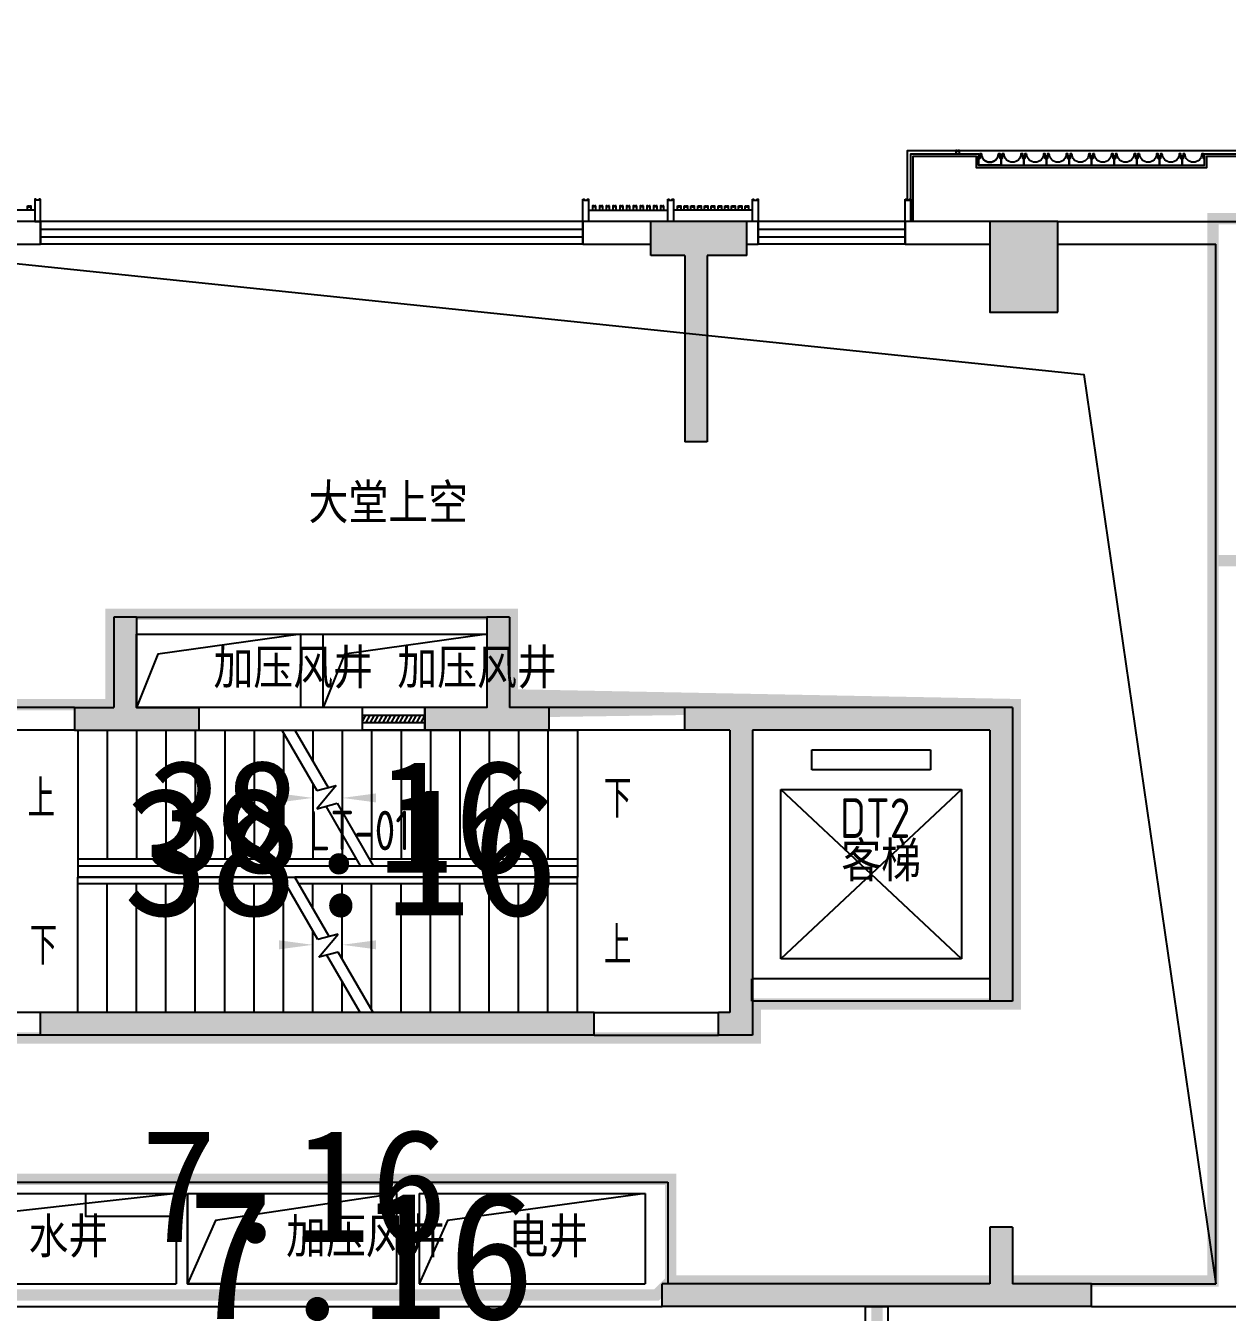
# Model space of a CAD drawing. Extents: x 512858 to 514372, y -232486 to -231710.
# Drawn here: x 513191.6 to 513202.23, y -231862.26 to -231850.88 of the extents above; entities that cross this region are included whole.
import ezdxf

# ---------------------------------------------------------------- set-up
doc = ezdxf.new("R2010")
doc.units = 0
doc.header["$LTSCALE"] = 1000
doc.linetypes.add('DASH', pattern=[0.35, 0.25, -0.1])
doc.layers.get('0').update_dxf_attribs({"color": 252})
for name, color, linetype in [('$面积结果', 7, 'Continuous'), ('0-灰色石材', 253, 'Continuous'), ('2#HXT-2F$0$A-ANNO-50-SYMB', 253, 'Continuous'), ('2#HXT-2F$0$A-ANNO-50-TXT', 253, 'Continuous'), ('2#HXT-2F$0$A-HOLE-E', 253, 'Continuous'), ('2#HXT-2F$0$A-PATT-COLU', 253, 'Continuous'), ('2#HXT-2F$0$A-STAIR', 253, 'Continuous'), ('2#HXT-2F$0$A-STR-CONC-B', 253, 'Continuous'), ('2#HXT-2F$0$A-STR-CONC-C', 253, 'Continuous'), ('2#HXT-2F$0$A-WALL-S', 253, 'Continuous'), ('2#HXT-2F$0$A-WINDOW', 253, 'Continuous'), ('6#-造型-1F（实施版）石材-STONE-S', 253, 'Continuous'), ('6#-造型-1F（实施版）金属型材-METAL-S', 253, 'Continuous'), ('6#-造型-1F（实施版）香槟金涂料', 253, 'Continuous'), ('A-ANNO-100-TXT', 252, 'Continuous'), ('A-HOLE-E', 253, 'Continuous'), ('A-PATT-COLU', 253, 'Continuous'), ('A-STR-CONC-B', 252, 'Continuous'), ('A-STR-CONC-C', 253, 'Continuous'), ('A-WALL-S', 252, 'Continuous'), ('PUB_HATCH', 252, 'Continuous')]:
    doc.layers.add(name, color=color, linetype=linetype)
for name, color, linetype, lineweight in [('面积-计容-住宅-1', 1, 'Continuous', 0), ('面积-计容-社区医疗卫生中心-1', 18, 'Continuous', 0), ('面积-计容-社区文化活动中心-1', 30, 'Continuous', 0)]:
    doc.layers.add(name, color=color, linetype=linetype, lineweight=lineweight)
doc.styles.add('2#HXT-2F$0$STANDARD', font='GBENOR', dxfattribs={"bigfont": 'GBCBIG'})
doc.styles.add('dw', font='simhei.ttf')
doc.styles.add('TYDG_02', font='TSSDENG.shx', dxfattribs={"width": 0.8, "bigfont": 'hztxt.shx'})

# ---------------------------------------------------------------- blocks, each defined once
blk = doc.blocks.new('1新432#HXT-2F$0$$WINLIB2D$00000039')
at = {"color": 0}
for points in [[(-0.4999999999983409, 0.5000000000445652), (-0.4999999999999964, -0.4999999999999716)], [(0.5000000000016591, 0.4999999999536158), (-0.4999999999983409, 0.5000000000445652)], [(0.4999999999983338, -0.5000000000463842), (0.4999999999999609, 0.4999999999999432)], [(-0.499999999999428, 0.1666666667124446), (0.500000000000572, 0.1666666666205998)], [(-0.4518745131427302, -0.1666666666260284), (-0.5000000000072298, 0.083585865078021)], [(-0.3838834764901549, -0.166666666632409), (-0.4479860405916831, 0.1666666667079113)], [(-0.3158924398378069, -0.166666666637866), (-0.3799950039392748, 0.1666666667006353)], [(-0.2479014031851996, -0.166666666645142), (-0.3120039672867243, 0.1666666666951784)], [(-0.1799103665328481, -0.1666666666505989), (-0.2440129306343159, 0.1666666666887977)], [(-0.1119193298802692, -0.1666666666569512), (-0.1760218939817904, 0.1666666666824455)], [(-0.0439282932278893, -0.1666666666633319), (-0.1080308573293216, 0.1666666666760648)], [(0.024062743424718, -0.1666666666696841), (-0.0400398206768031, 0.1666666666697125)], [(0.092053780077034, -0.1666666666751411), (0.0279512159755768, 0.1666666666642556)], [(0.1600448167296129, -0.1666666666815217), (0.0959422526280953, 0.1666666666578749)], [(0.2280358533819644, -0.166666666687874), (0.163933289280525, 0.1666666666505989)], [(0.2960268900345753, -0.1666666666942547), (0.231924325933047, 0.1666666666460657)], [(0.3640179266869801, -0.1666666667006069), (0.2999153625854838, 0.166666666639685)], [(0.4320089633395341, -0.1666666667060639), (0.3679063992380058, 0.166666666632409)], [(0.4999999999916831, -0.1666666667115209), (0.4358974358904746, 0.1666666666260568)], [(-0.500000000000572, -0.1666666666214951), (0.499999999999428, -0.1666666667124446)], [(0.4999999999983338, -0.5000000000463842), (-0.5000000000016662, -0.4999999999554348)]]:
    blk.add_lwpolyline(points, dxfattribs=at)
blk = doc.blocks.new('1新422#HXT-2F$0$$WINLIB2D$00000001')
at = {"color": 0}
for points in [[(-0.4999999999999964, 0.5000000000000142), (-0.4999999999999964, -0.4999999999999858)], [(-0.4999999999999964, 0.5000000000000142), (0.5000000000000036, 0.5000000000000142)], [(0.5000000000000036, -0.4999999999999858), (0.5000000000000036, 0.5000000000000142)], [(0.5000000000000036, 0.1666666666666714), (-0.4999999999999964, 0.1666666666666714)], [(0.5000000000000036, -0.1666666666666572), (-0.4999999999999964, -0.1666666666666572)], [(-0.4999999999999964, -0.4999999999999858), (0.5000000000000036, -0.4999999999999858)]]:
    blk.add_lwpolyline(points, dxfattribs=at)
blk = doc.blocks.new('1新159_FZH')
blk.add_lwpolyline([(-0.5, -0.5), (0.5, -0.5), (0.5, 0.5), (-0.5, 0.5)], close=True)
at = {"layer": 'PUB_HATCH'}
blk.add_solid([(-0.5, -0.5), (0.5, -0.5), (-0.5, 0.5), (0.5, 0.5)], dxfattribs=at)
blk = doc.blocks.new('1新412#HXT-2F')
at = {"layer": '2#HXT-2F$0$A-PATT-COLU'}
for points in [[(-142856.9752885656, -995170.9140193486), (-142856.9752885647, -994970.9140193599), (-143256.9752885647, -994970.9140193599), (-143256.9752885647, -995270.9140193599), (-142956.975288566, -995270.9140193176)], [(-142406.9752885647, -994970.9140193599), (-142856.9752885647, -994970.9140193599), (-142856.9752885656, -995170.9140193486), (-142756.975288566, -995270.9140193684), (-142406.9752885647, -995270.9140193599)], [(-142856.9752885656, -995170.9140193486), (-142956.975288566, -995270.9140193176), (-142956.9752885647, -996920.9140193599), (-142756.9752885647, -996920.9140193599), (-142756.975288566, -995270.9140193684)], [(-148006.9783406426, -998470.9151488434), (-148006.9783406427, -999270.9138411906), (-147906.9783406384, -999337.5805078822), (-147806.9783406239, -999270.9138412302), (-147806.9783406239, -998470.9151488434)], [(-144706.9722364687, -998470.9151488434), (-144706.9722364687, -999270.9138412302), (-144606.9722364782, -999337.580507874), (-144506.9722364854, -999270.9138411654), (-144506.9722364854, -998470.9151488434)], [(-148356.9752885437, -999470.9138412256), (-147906.9783406486, -999470.9138412256), (-147906.9783406384, -999337.5805078822), (-148006.9783406427, -999270.9138411906), (-148356.9752885437, -999270.9138412256)], [(-147906.9783406384, -999337.5805078822), (-147906.9783406486, -999470.9138412256), (-147256.9752883643, -999470.9138412256), (-147256.9752883643, -999270.9138412256), (-147806.9783406239, -999270.9138412302)], [(-144606.9722364782, -999337.5805078736), (-144706.9722364687, -999270.9138412302), (-145256.9752887648, -999270.9138412256), (-145256.9752887648, -999470.9138412256), (-144606.9722364806, -999470.9138412256)], [(-144156.975504769, -999270.9138412256), (-144506.9722364854, -999270.9138411654), (-144606.9722364782, -999337.5805078736), (-144606.9722364806, -999470.9138412256), (-144156.975504769, -999470.9138412256)], [(-142456.9755047681, -999404.2471745536), (-142456.975504769, -999270.9138412256), (-142956.9722364806, -999270.9138412256), (-142956.9722364806, -999470.9138412256), (-142556.9755047648, -999470.9138412074)], [(-140256.9778384074, -999470.9138412284), (-140056.9778384075, -999270.913841232), (-142456.975504769, -999270.9138412256), (-142456.9755047681, -999404.247174554), (-142356.9755047707, -999470.9138412282)], [(-140056.9778384075, -999270.913841232), (-140256.9778384074, -999470.9138412284), (-140256.977838405, -1001770.913841228), (-140056.977838405, -1001770.913841228)], [(-142456.9755047681, -999404.2471745536), (-142556.9755047648, -999470.9138412074), (-142556.9755047648, -1001970.91275238), (-142356.9755047707, -1002170.91275238), (-142356.9755047707, -999470.9138412282)], [(-140056.977838405, -1001770.913841228), (-140256.977838405, -1001770.913841228), (-140256.977838405, -1001870.913841226), (-140056.977838405, -1001870.913841226)], [(-143756.9752885646, -1001970.912752286), (-148656.9752885646, -1001970.912752286), (-148656.9752885646, -1002170.912752286), (-143756.9752885646, -1002170.912752286)], [(-142356.9755047707, -1002170.91275238), (-142556.9755047648, -1001970.91275238), (-142656.975504769, -1001970.912752286), (-142656.975504769, -1002170.912752286)], [(-140256.9752885645, -1003870.913841226), (-140256.9752885437, -1004370.913841225), (-140156.9752885506, -1004437.580507903), (-140056.9752885437, -1004370.913841257), (-140056.9752885645, -1003870.913841226)], [(-140156.9752885506, -1004437.580507903), (-140256.9752885437, -1004370.913841225), (-143156.975504769, -1004370.913841226), (-143156.975504769, -1004570.913841226), (-140156.9752885645, -1004570.913841226)], [(-139356.975504769, -1004370.913841226), (-140056.9752885437, -1004370.913841257), (-140156.9752885506, -1004437.580507903), (-140156.9752885645, -1004570.913841226), (-139356.975504769, -1004570.913841226)]]:
    blk.add_hatch(color=256, dxfattribs=at).paths.add_polyline_path(points)
blk.add_lwpolyline([(-148256.9752884975, -1003570.9163738), (-148256.9752884975, -1003770.916373796), (-147456.9752884879, -1003770.916373795)])
at = {"layer": '2#HXT-2F$0$A-ANNO-50-SYMB', "elevation": 2.3015905e-08}
for points in [[(-148456.9755047692, -1000070.913841248, 0, 0, 0), (-146246.9755047692, -1000070.913841248, 0, 80.00000000000001, 0), (-146546.9755047692, -1000070.913841248, 0, 0, 0)], [(-143776.9755047692, -1000070.913841248, 0, 0, 0), (-145986.9755047692, -1000070.913841248, 0, 80.00000000000001, 0), (-145686.9755047692, -1000070.913841248, 0, 0, 0)], [(-148456.9755047692, -1001370.913841248, 0, 0, 0), (-146246.9755047692, -1001370.913841248, 0, 80.00000000000001, 0), (-146546.9755047692, -1001370.913841248, 0, 0, 0)], [(-143776.9755047692, -1001370.913841248, 0, 0, 0), (-145986.9755047692, -1001370.913841248, 0, 80.00000000000001, 0), (-145686.9755047692, -1001370.913841248, 0, 0, 0)]]:
    blk.add_lwpolyline(points, format="xyseb", dxfattribs=at)
at = {"layer": '2#HXT-2F$0$A-HOLE-E'}
for points in [[(-147806.978340662, -998620.9151488324), (-146356.9752885646, -998620.9151488323), (-146356.9752885646, -999270.91384123), (-147806.978340662, -999270.9138412304)], [(-146156.9752885832, -998620.9151488324), (-144706.9722364857, -998620.9151488323), (-144706.9722364857, -999270.91384123), (-146156.9752885832, -999270.9138412304)], [(-147356.9752886396, -1003570.916373803), (-145506.9752885606, -1003570.916373803), (-145506.9752885606, -1004370.913841227), (-147356.9752886396, -1004370.913841227)]]:
    blk.add_lwpolyline(points, close=True, dxfattribs=at)
for points in [[(-146356.9752885646, -998620.9151488323), (-147617.0074140647, -998799.9838459427), (-147806.978340662, -999270.9138412304)], [(-144706.9722364857, -998620.9151488323), (-145967.0043619858, -998799.9838459427), (-146156.9752885832, -999270.9138412304)], [(-147456.9752885834, -1003570.91637376), (-149606.9592106811, -1003811.875756063), (-149856.9752885945, -1004370.913841226)], [(-145506.9752885789, -1003570.916373761), (-147106.9592107261, -1003811.875756063), (-147356.9752886396, -1004370.913841227)], [(-143306.9752885489, -1003570.916373805), (-145056.9592106472, -1003811.875756067), (-145306.9752885606, -1004370.913841231)]]:
    blk.add_lwpolyline(points, dxfattribs=at)
at = {"layer": '2#HXT-2F$0$A-STAIR'}
for p, q in [((-148326.9755047692, -999470.9138412476), (-146521.1206932199, -999470.9138412476)), ((-148326.9755047692, -999470.9138412476), (-148326.9755047607, -1000610.913841247)), ((-148066.9755047692, -999470.9138412476), (-148066.9755047607, -1000610.913841247)), ((-147806.9755047692, -999470.9138412476), (-147806.9755047607, -1000610.913841247)), ((-147546.9755047692, -999470.9138412476), (-147546.9755047607, -1000610.913841247)), ((-147286.9755047692, -999470.9138412476), (-147286.9755047607, -1000610.913841247)), ((-147026.9755047692, -999470.9138412476), (-147026.9755047607, -1000610.913841247)), ((-146766.9755047692, -999470.9138412476), (-146766.9755047607, -1000610.913841247)), ((-146521.120693196, -999470.9138412474), (-146211.8942371079, -1000006.509774244)), ((-146506.9755047482, -999495.4140263634), (-146506.9755047607, -1000610.913841247)), ((-146405.6506393705, -999470.9138412476), (-143906.9755047692, -999470.9138412476)), ((-146405.6506393833, -999470.9138412474), (-146111.894237118, -999979.7148550032)), ((-146246.9755047692, -999470.9138412476), (-146246.9755047464, -999745.7472363058)), ((-145986.9755047692, -999470.9138412476), (-145986.975504743, -1000196.080446276)), ((-145726.9755047692, -999470.9138412476), (-145726.9755047607, -1000610.913841247)), ((-145466.9755047692, -999470.9138412476), (-145466.9755047607, -1000610.913841247)), ((-145206.9755047692, -999470.9138412476), (-145206.9755047607, -1000610.913841247)), ((-144946.9755047692, -999470.9138412476), (-144946.9755047607, -1000610.913841247)), ((-144686.9755047692, -999470.9138412476), (-144686.9755047607, -1000610.913841247)), ((-144426.9755047692, -999470.9138412476), (-144426.9755047607, -1000610.913841247)), ((-144166.9755047692, -999470.9138412476), (-144166.9755047607, -1000610.913841247)), ((-143906.9755047692, -999470.9138412476), (-143906.9755047607, -1000610.913841247)), ((-141831.9760881836, -999820.913841221), (-141831.9760881836, -999645.9138412318)), ((-141831.9760881836, -999645.9138412318), (-140781.9772550209, -999645.9138412318)), ((-140781.9772550209, -999645.9138412318), (-140781.9772550209, -999820.913841221)), ((-140781.9772550209, -999820.913841221), (-141831.9760881836, -999820.913841221)), ((-146246.9755047449, -999945.7472363432), (-146246.9755047607, -1000610.913841247)), ((-146039.5426858618, -999960.3283152686), (-146212.4349202294, -1000166.373256708)), ((-146211.8942371079, -1000006.509774244), (-146039.5426858618, -999960.3283152686)), ((-142106.976671611, -1001495.913841214), (-142106.976671611, -999995.9138412252)), ((-142106.976671611, -999995.9138412252), (-140506.9766716074, -999995.9138412252)), ((-140506.9766716074, -999995.9138412252), (-142106.976671611, -1001495.913841214)), ((-140506.9766716074, -1001495.913841214), (-142106.976671611, -999995.9138412252)), ((-140506.9766716074, -999995.9138412252), (-140506.9766716074, -1001495.913841214)), ((-146212.4349202294, -1000166.373256708), (-146032.0349337352, -1000118.035225915)), ((-146132.0349337287, -1000144.830145156), (-145828.3003701821, -1000670.913841248)), ((-146032.0349337352, -1000118.035225915), (-145712.8303163346, -1000670.913841248)), ((-145986.9755047415, -1000396.080446281), (-145986.9755047607, -1000610.913841247)), ((-148326.9755047607, -1000610.913841247), (-148326.9755047692, -1000670.913841248)), ((-148326.9755047692, -1000610.913841248), (-145862.9413863297, -1000610.913841248)), ((-148326.9755047692, -1000610.913841248), (-148326.9755047692, -1000670.913841248)), ((-145747.4713324805, -1000610.913841247), (-143906.9755047692, -1000610.913841248)), ((-143906.9755047607, -1000610.913841247), (-143906.9755047692, -1000670.913841248)), ((-143906.9755047692, -1000610.913841248), (-143906.9755047692, -1000670.913841248)), ((-148326.9755047692, -1000670.913841248), (-145828.3003701793, -1000670.913841248)), ((-148326.9755047692, -1000670.913841248), (-145828.3003701793, -1000670.913841248)), ((-146521.1206932428, -1000770.913841248), (-148326.9755047692, -1000770.913841248)), ((-148326.9755047862, -1000830.913841247), (-148326.9755047692, -1000770.913841248)), ((-146521.1206932428, -1000770.913841248), (-148326.9755047692, -1000770.913841248)), ((-148326.9755047692, -1000830.913841248), (-148326.9755047692, -1000770.913841248)), ((-146201.9160758919, -1001323.792456454), (-146521.1206932192, -1000770.913841247)), ((-143906.9755047692, -1000770.913841248), (-146405.6506393228, -1000770.913841248)), ((-146101.9160758899, -1001296.997537211), (-146405.6506393581, -1000770.913841247)), ((-143906.9755047692, -1000770.913841248), (-146405.6506393228, -1000770.913841248)), ((-145712.8303163282, -1000670.913841248), (-143906.9755047692, -1000670.913841248)), ((-145712.8303163282, -1000670.913841248), (-143906.9755047692, -1000670.913841248)), ((-143906.9755047862, -1000830.913841247), (-143906.9755047692, -1000770.913841248)), ((-143906.9755047692, -1000830.913841248), (-143906.9755047692, -1000770.913841248)), ((-148326.9755047692, -1001970.913841248), (-148326.9755047862, -1000830.913841247)), ((-146486.4796770905, -1000830.913841248), (-148326.9755047692, -1000830.913841248)), ((-148066.9755047692, -1001970.913841248), (-148066.9755047862, -1000830.913841247)), ((-147806.9755047692, -1001970.913841248), (-147806.9755047862, -1000830.913841247)), ((-147546.9755047692, -1001970.913841248), (-147546.9755047862, -1000830.913841247)), ((-147286.9755047692, -1001970.913841248), (-147286.9755047862, -1000830.913841247)), ((-147026.9755047692, -1001970.913841248), (-147026.9755047862, -1000830.913841247)), ((-146766.9755047692, -1001970.913841248), (-146766.9755047862, -1000830.913841247)), ((-146506.9755047692, -1001970.913841248), (-146506.9755047862, -1000830.913841247)), ((-143906.9755047692, -1000830.913841248), (-146371.0096231728, -1000830.913841248)), ((-146246.9755047959, -1001045.747236157), (-146246.9755047862, -1000830.913841247)), ((-145986.9755047892, -1001496.080446148), (-145986.9755047862, -1000830.913841247)), ((-145726.9755047825, -1001946.413656127), (-145726.9755047862, -1000830.913841247)), ((-145466.9755047692, -1001970.913841248), (-145466.9755047862, -1000830.913841247)), ((-145206.9755047692, -1001970.913841248), (-145206.9755047862, -1000830.913841247)), ((-144946.9755047692, -1001970.913841248), (-144946.9755047862, -1000830.913841247)), ((-144686.9755047692, -1001970.913841248), (-144686.9755047862, -1000830.913841247)), ((-144426.9755047692, -1001970.913841248), (-144426.9755047862, -1000830.913841247)), ((-144166.9755047692, -1001970.913841248), (-144166.9755047862, -1000830.913841247)), ((-143906.9755047692, -1001970.913841248), (-143906.9755047862, -1000830.913841247)), ((-146246.9755047692, -1001970.913841248), (-146246.975504793, -1001245.747236281)), ((-146021.516089309, -1001275.454425787), (-146201.9160758919, -1001323.792456454)), ((-146194.4083236766, -1001481.499367227), (-146021.516089309, -1001275.454425787)), ((-146022.0567725106, -1001435.317908123), (-146194.4083236766, -1001481.499367227)), ((-145712.8303163441, -1001970.913841247), (-146022.0567725106, -1001435.317908123)), ((-145828.3003701568, -1001970.913841247), (-146122.0567725078, -1001462.112827365)), ((-140506.9766716074, -1001495.913841214), (-142106.976671611, -1001495.913841214)), ((-145986.9755047692, -1001970.913841248), (-145986.9755047862, -1001696.080446125)), ((-145828.3003701182, -1001970.913841247), (-148326.9755047692, -1001970.913841248)), ((-143906.9755047692, -1001970.913841248), (-145712.8303163078, -1001970.913841248))]:
    blk.add_line(p, q, dxfattribs=at)
at = {"layer": '2#HXT-2F$0$A-STR-CONC-B'}
for p, q in [((-142856.9752885647, -994970.9140193599), (-143256.9752885647, -994970.9140193599)), ((-143256.9752885647, -995270.9140193599), (-143256.9752885647, -994970.9140193599)), ((-142406.9752885647, -994970.9140193599), (-142856.9752885647, -994970.9140193599)), ((-142406.9752885647, -995270.9140193599), (-142406.9752885647, -994970.9140193599)), ((-142956.975288566, -995270.9140193176), (-143256.9752885647, -995270.9140193599)), ((-142956.975288566, -995270.9140193176), (-142956.9752885647, -996920.9140193599)), ((-142756.975288566, -995270.9140193684), (-142756.9752885647, -996920.9140193599)), ((-142406.9752885647, -995270.9140193599), (-142756.975288566, -995270.9140193684)), ((-142756.9752885647, -996920.9140193599), (-142956.9752885647, -996920.9140193599)), ((-148006.9783406426, -998470.9151488434), (-148006.9783406427, -999270.9138411906)), ((-147806.9783406239, -998470.9151488434), (-148006.9783406426, -998470.9151488434)), ((-147806.9783406239, -998470.9151488434), (-147806.9783406239, -999270.9138412302)), ((-144706.9722364687, -998470.9151488434), (-144706.9722364687, -999270.9138412302)), ((-144506.9722364854, -998470.9151488434), (-144706.9722364687, -998470.9151488434)), ((-144506.9722364854, -998470.9151488434), (-144506.9722364854, -999270.9138411654)), ((-148356.9752885437, -999270.9138412256), (-148006.9783406427, -999270.9138411906)), ((-148356.9752885437, -999270.9138412256), (-148356.9752885437, -999470.9138412256)), ((-147806.9783406239, -999270.9138412302), (-147256.9752883643, -999270.9138412256)), ((-147256.9752883643, -999270.9138412256), (-147256.9752883643, -999470.9138412256)), ((-144706.9722364687, -999270.9138412302), (-145256.9752887648, -999270.9138412256)), ((-145256.9752887648, -999470.9138412256), (-145256.9752887648, -999270.9138412256)), ((-144156.975504769, -999270.9138412256), (-144506.9722364854, -999270.9138411654)), ((-144156.975504769, -999470.9138412256), (-144156.975504769, -999270.9138412256)), ((-142456.975504769, -999270.9138412256), (-142956.9722364806, -999270.9138412256)), ((-142956.9722364806, -999470.9138412256), (-142956.9722364806, -999270.9138412256)), ((-140056.9778384075, -999270.913841232), (-142456.975504769, -999270.9138412256)), ((-140056.9778384075, -999270.913841232), (-140056.977838405, -1001770.913841228)), ((-148356.9752885437, -999470.9138412256), (-147906.9783406486, -999470.9138412256)), ((-147906.9783406486, -999470.9138412256), (-147256.9752883643, -999470.9138412256)), ((-144606.9722364806, -999470.9138412256), (-145256.9752887648, -999470.9138412256)), ((-144156.975504769, -999470.9138412256), (-144606.9722364806, -999470.9138412256)), ((-142556.9755047648, -999470.9138412074), (-142956.9722364806, -999470.9138412256)), ((-142556.9755047648, -999470.9138412074), (-142556.9755047648, -1001970.91275238)), ((-142356.9755047707, -999470.9138412282), (-142356.9755047707, -1002170.91275238)), ((-140256.9778384074, -999470.9138412284), (-142356.9755047707, -999470.9138412282)), ((-140256.9778384074, -999470.9138412284), (-140256.977838405, -1001770.913841228)), ((-140256.977838405, -1001770.913841228), (-140256.977838405, -1001870.913841226)), ((-140056.977838405, -1001770.913841228), (-140056.977838405, -1001870.913841226)), ((-140056.977838405, -1001870.913841226), (-140256.977838405, -1001870.913841226)), ((-143756.9752885646, -1001970.912752286), (-148656.9752885646, -1001970.912752286)), ((-148656.9752885646, -1002170.912752286), (-148656.9752885646, -1001970.912752286)), ((-143756.9752885646, -1002170.912752286), (-143756.9752885646, -1001970.912752286)), ((-142556.9755047648, -1001970.91275238), (-142656.975504769, -1001970.912752286)), ((-142656.975504769, -1002170.912752286), (-142656.975504769, -1001970.912752286)), ((-143756.9752885646, -1002170.912752286), (-148656.9752885646, -1002170.912752286)), ((-142356.9755047707, -1002170.91275238), (-142656.975504769, -1002170.912752286)), ((-140256.9752885645, -1003870.913841226), (-140256.9752885437, -1004370.913841225)), ((-140056.9752885645, -1003870.913841226), (-140256.9752885645, -1003870.913841226)), ((-140056.9752885645, -1003870.913841226), (-140056.9752885437, -1004370.913841257)), ((-140256.9752885437, -1004370.913841225), (-143156.975504769, -1004370.913841226)), ((-143156.975504769, -1004570.913841226), (-143156.975504769, -1004370.913841226)), ((-139356.975504769, -1004370.913841226), (-140056.9752885437, -1004370.913841257)), ((-139356.975504769, -1004570.913841226), (-139356.975504769, -1004370.913841226)), ((-140156.9752885645, -1004570.913841226), (-143156.975504769, -1004570.913841226)), ((-139356.975504769, -1004570.913841226), (-140156.9752885645, -1004570.913841226))]:
    blk.add_line(p, q, dxfattribs=at)
at = {"layer": '2#HXT-2F$0$A-WALL-S'}
for p, q in [((-148656.9752885819, -994970.9140193618), (-149256.9752885645, -994970.9140193599)), ((-148656.9752885819, -995170.9140193568), (-148656.9752885819, -994970.9140193618)), ((-143256.9752885647, -994970.9140193599), (-143856.9752885437, -994970.9140193618)), ((-143856.9752885437, -994970.9140193618), (-143856.9752885437, -995170.9140193568)), ((-142306.9752885819, -994970.914019362), (-142406.9752885647, -994970.9140193599)), ((-142306.9752885819, -995170.9140193614), (-142306.9752885819, -994970.914019362)), ((-140256.9752886008, -994970.9140193694), (-141006.9752885818, -994970.914019362)), ((-141006.9752885818, -994970.914019362), (-141006.9752885818, -995170.9140193614)), ((-139656.9752885759, -994970.9140193627), (-138056.9752885663, -994970.9140193599)), ((-149256.9752885645, -995170.9140193599), (-148656.9752885819, -995170.9140193568)), ((-143856.9752885437, -995170.9140193568), (-143256.9752885647, -995170.9140193599)), ((-142406.9752885647, -995170.9140193599), (-142306.9752885819, -995170.9140193614)), ((-141006.9752885818, -995170.9140193614), (-140256.9752885961, -995170.9140193454)), ((-139656.9752885759, -995170.9140193618), (-138256.9752885645, -995170.9140193606)), ((-138256.9752885645, -1004370.913841216), (-138256.9752885645, -995170.9140193606)), ((-147806.9783406239, -998470.9151488434), (-144706.9722364687, -998470.9151488434)), ((-147806.9783406239, -998620.9151488414), (-144706.9722364687, -998620.9151488416)), ((-148356.9752885437, -999270.9138412256), (-149556.9752885516, -999270.9138412256)), ((-145806.9752887726, -999270.9138412322), (-147256.9752883643, -999270.9138412256)), ((-145806.9752887726, -999470.9138412264), (-145806.9752887726, -999270.9138412322)), ((-145256.9752887648, -999470.9138412256), (-145256.9752887648, -999270.9138412256)), ((-142956.9722364806, -999270.9138412256), (-144156.975504769, -999270.9138412256)), ((-148356.9752885437, -999470.9138412256), (-149556.9752885516, -999470.9138412256)), ((-147256.9752883643, -999470.9138412256), (-145806.9752887726, -999470.9138412264)), ((-142956.9722364806, -999470.9138412256), (-144156.975504769, -999470.9138412256)), ((-148326.9755047731, -1000670.913841226), (-143906.9755047658, -1000670.913841226)), ((-148326.9755047731, -1000670.913841226), (-148326.9755047731, -1000770.913841226)), ((-148326.9755047731, -1000770.913841226), (-143906.9755047658, -1000770.913841226)), ((-143906.9755047658, -1000670.913841226), (-143906.9755047658, -1000770.913841226)), ((-140256.9778384074, -1001670.913841237), (-142363.3840718073, -1001670.913841228)), ((-142363.3840718073, -1001870.913841228), (-142363.3840718073, -1001670.913841228)), ((-140256.9778384074, -1001870.913841234), (-142363.3840718073, -1001870.913841228)), ((-148656.9752885646, -1001970.912752286), (-149756.9750723602, -1001970.912752286)), ((-143756.9752885646, -1001970.912752286), (-142656.975504769, -1001970.912752286)), ((-148656.9752885646, -1002170.912752286), (-149756.9750723602, -1002170.912752286)), ((-143756.9752885646, -1002170.912752286), (-142656.975504769, -1002170.912752286)), ((-150056.9752885607, -1003470.916373792), (-147356.9752885652, -1003470.916373796)), ((-147356.9752885647, -1003470.916373797), (-145406.9752885642, -1003470.916373804)), ((-145406.9752885642, -1003470.916373804), (-143106.9752885552, -1003470.916373814)), ((-143106.9752885552, -1003470.916373814), (-143106.9752885554, -1004370.913841296)), ((-149856.9752885945, -1003570.916373791), (-147456.9752885511, -1003570.916373791)), ((-147456.9752885511, -1003570.916373791), (-147456.97528855, -1004370.913841235)), ((-147356.975288551, -1003570.916373803), (-147356.97528855, -1004370.913841226)), ((-147356.975288551, -1003570.916373803), (-145506.9752885606, -1003570.91637381)), ((-145506.9752885606, -1003570.91637381), (-145506.9752885606, -1004370.913841226)), ((-145306.9752885606, -1003570.916373805), (-145306.9752885606, -1004370.913841216)), ((-145306.9752885606, -1003570.916373805), (-143306.9752885553, -1003570.916373813)), ((-143306.9752885553, -1003570.916373813), (-143306.9752885555, -1004370.913841216)), ((-149356.9750723602, -1004370.913841226), (-147456.97528855, -1004370.913841235)), ((-147356.97528855, -1004370.913841226), (-145506.9752885606, -1004370.913841226)), ((-145306.9752885606, -1004370.913841216), (-143306.9752885555, -1004370.913841216)), ((-143106.9752885554, -1004370.913841296), (-143156.975504769, -1004370.913841226)), ((-139356.975504769, -1004370.913841226), (-138256.9752885645, -1004370.913841216)), ((-149356.9750723602, -1004570.913841226), (-147356.975288564, -1004570.913841226)), ((-147356.975288564, -1004570.913841226), (-145406.9752885646, -1004570.913841226)), ((-145406.9752885646, -1004570.913841226), (-143206.9752885613, -1004570.913841226)), ((-143206.9752885613, -1004570.913841226), (-143156.975504769, -1004570.913841226)), ((-139356.975504769, -1004570.913841226), (-138056.9752885664, -1004570.913841218))]:
    blk.add_line(p, q, dxfattribs=at)
at = {"layer": '2#HXT-2F$0$A-STR-CONC-C', "xscale": 800.0000000218861, "yscale": 600.0000000152504, "zscale": 600.0000000152504, "rotation": 90}
blk.add_blockref('1新159_FZH', (-139956.975288558, -995370.9151082909, 2.46598982e-08), dxfattribs=at)
at = {"layer": '2#HXT-2F$0$A-WINDOW', "yscale": -200, "zscale": 200}
for name, p, xscale in [('1新422#HXT-2F$0$$WINLIB2D$00000001', (-146256.9752885647, -995070.9140193599), -4800), ('1新422#HXT-2F$0$$WINLIB2D$00000001', (-141656.9752885835, -995070.9140193599), -1300), ('1新432#HXT-2F$0$$WINLIB2D$00000039', (-145531.9752887639, -999370.9138412256), 550)]:
    blk.add_blockref(name, p, dxfattribs=dict(at, xscale=xscale))
at = {"layer": '2#HXT-2F$0$A-ANNO-50-TXT', "color": 7, "style": '2#HXT-2F$0$STANDARD'}
for s, p in [('上', (-148770.4861430671, -1000245.913841248)), ('下', (-143671.9755047692, -1000245.913841248)), ('下', (-148751.8691217905, -1001545.913841248)), ('上', (-143671.9755047692, -1001545.913841248))]:
    blk.add_text(s, height=337.5886524822695, dxfattribs=at).set_placement(p)
blk = doc.blocks.new('1新321F结构')
at = {"layer": 'A-PATT-COLU'}
for points in [[(-142856.9752885656, -995170.9140193486), (-142856.9752885647, -994970.9140193599), (-143256.9752885647, -994970.9140193599), (-143256.9752885647, -995270.9140193599), (-142956.975288566, -995270.9140193176)], [(-142406.9752885647, -994970.9140193599), (-142856.9752885647, -994970.9140193599), (-142856.9752885656, -995170.9140193486), (-142756.975288566, -995270.9140193684), (-142406.9752885647, -995270.9140193599)], [(-142856.9752885656, -995170.9140193486), (-142956.975288566, -995270.9140193176), (-142956.9752885647, -996920.9140193599), (-142756.9752885647, -996920.9140193599), (-142756.975288566, -995270.9140193684)], [(-148006.9783406486, -998470.9151488416), (-148006.9783406415, -999270.9138412334), (-147906.978340638, -999337.5805078964), (-147806.9783406238, -999270.9138412304), (-147806.9783406486, -998470.9151488416)], [(-144706.9722364806, -998470.9151488416), (-144706.972236485, -999270.9138412304), (-144606.9722364776, -999337.580507874), (-144506.9722364673, -999270.9138411656), (-144506.9722364806, -998470.9151488416)], [(-148356.9750723602, -999470.9138412256), (-147906.9783406486, -999470.9138412256), (-147906.978340638, -999337.5805078964), (-148006.9783406415, -999270.9138412334), (-148356.9750723602, -999270.9138412256)], [(-147906.978340638, -999337.5805078964), (-147906.9783406486, -999470.9138412256), (-147256.9752883643, -999470.9138412256), (-147256.9752883643, -999270.9138412256), (-147806.9783406238, -999270.9138412304)], [(-144606.9722364776, -999337.580507874), (-144706.972236485, -999270.9138412304), (-145256.9752887648, -999270.9138412256), (-145256.9752887648, -999470.9138412256), (-144606.9722364806, -999470.9138412256)], [(-144156.975504769, -999270.9138412256), (-144506.9722364673, -999270.9138411656), (-144606.9722364776, -999337.580507874), (-144606.9722364806, -999470.9138412256), (-144156.975504769, -999470.9138412256)], [(-142456.9755047681, -999404.2471745536), (-142456.975504769, -999270.9138412256), (-142956.9722364806, -999270.9138412256), (-142956.9722364806, -999470.9138412256), (-142556.9755047648, -999470.9138412074)], [(-140256.9778384033, -999470.9138412282), (-140056.9778384033, -999270.9138412318), (-142456.975504769, -999270.9138412256), (-142456.9755047681, -999404.247174554), (-142356.9755047707, -999470.9138412282)], [(-140056.9778384033, -999270.9138412318), (-140256.9778384033, -999470.9138412282), (-140256.977838405, -1001870.913841226), (-140056.977838405, -1001870.913841226)], [(-142456.9755047681, -999404.2471745536), (-142556.9755047648, -999470.9138412074), (-142556.9755047648, -1001970.91275238), (-142356.9755047707, -1002170.91275238), (-142356.9755047707, -999470.9138412282)], [(-143756.9752885646, -1001970.912752286), (-148656.9752885646, -1001970.912752286), (-148656.9752885646, -1002170.912752286), (-143756.9752885646, -1002170.912752286)], [(-142356.9755047707, -1002170.91275238), (-142556.9755047648, -1001970.91275238), (-142656.975504769, -1001970.912752286), (-142656.975504769, -1002170.912752286)], [(-140256.9752885645, -1003870.913841226), (-140256.9752885437, -1004370.913841225), (-140156.9752885506, -1004437.580507903), (-140056.9752885437, -1004370.913841257), (-140056.9752885645, -1003870.913841226)], [(-140156.9752885506, -1004437.580507903), (-140256.9752885437, -1004370.913841225), (-143156.975504769, -1004370.913841226), (-143156.975504769, -1004570.913841226), (-140156.9752885645, -1004570.913841226)], [(-139356.975504769, -1004370.913841226), (-140056.9752885437, -1004370.913841257), (-140156.9752885506, -1004437.580507903), (-140156.9752885645, -1004570.913841226), (-139356.975504769, -1004570.913841226)]]:
    blk.add_hatch(color=256, dxfattribs=at).paths.add_polyline_path(points)
at = {"layer": 'A-STR-CONC-B'}
for p, q in [((-142856.9752885647, -994970.9140193599), (-143256.9752885647, -994970.9140193599)), ((-143256.9752885647, -995270.9140193599), (-143256.9752885647, -994970.9140193599)), ((-142406.9752885647, -994970.9140193599), (-142856.9752885647, -994970.9140193599)), ((-142406.9752885647, -995270.9140193599), (-142406.9752885647, -994970.9140193599)), ((-142956.975288566, -995270.9140193176), (-143256.9752885647, -995270.9140193599)), ((-142956.975288566, -995270.9140193176), (-142956.9752885647, -996920.9140193599)), ((-142756.975288566, -995270.9140193684), (-142756.9752885647, -996920.9140193599)), ((-142406.9752885647, -995270.9140193599), (-142756.975288566, -995270.9140193684)), ((-142756.9752885647, -996920.9140193599), (-142956.9752885647, -996920.9140193599)), ((-148006.9783406486, -998470.9151488416), (-148006.9783406415, -999270.9138412334)), ((-147806.9783406486, -998470.9151488416), (-148006.9783406486, -998470.9151488416)), ((-147806.9783406486, -998470.9151488416), (-147806.9783406238, -999270.9138412304)), ((-144706.9722364806, -998470.9151488416), (-144706.972236485, -999270.9138412304)), ((-144506.9722364806, -998470.9151488416), (-144706.9722364806, -998470.9151488416)), ((-144506.9722364806, -998470.9151488416), (-144506.9722364673, -999270.9138411656)), ((-148356.9750723602, -999270.9138412256), (-148006.9783406415, -999270.9138412334)), ((-148356.9750723602, -999270.9138412256), (-148356.9750723602, -999470.9138412256)), ((-147806.9783406238, -999270.9138412304), (-147256.9752883643, -999270.9138412256)), ((-147256.9752883643, -999270.9138412256), (-147256.9752883643, -999470.9138412256)), ((-144706.972236485, -999270.9138412304), (-145256.9752887648, -999270.9138412256)), ((-145256.9752887648, -999470.9138412256), (-145256.9752887648, -999270.9138412256)), ((-144156.975504769, -999270.9138412256), (-144506.9722364673, -999270.9138411656)), ((-144156.975504769, -999470.9138412256), (-144156.975504769, -999270.9138412256)), ((-142456.975504769, -999270.9138412256), (-142956.9722364806, -999270.9138412256)), ((-142956.9722364806, -999470.9138412256), (-142956.9722364806, -999270.9138412256)), ((-140056.9778384033, -999270.9138412318), (-142456.975504769, -999270.9138412256)), ((-140056.9778384033, -999270.9138412318), (-140056.977838405, -1001870.913841226)), ((-148356.9750723602, -999470.9138412256), (-147906.9783406486, -999470.9138412256)), ((-147906.9783406486, -999470.9138412256), (-147256.9752883643, -999470.9138412256)), ((-144606.9722364806, -999470.9138412256), (-145256.9752887648, -999470.9138412256)), ((-144156.975504769, -999470.9138412256), (-144606.9722364806, -999470.9138412256)), ((-142556.9755047648, -999470.9138412074), (-142956.9722364806, -999470.9138412256)), ((-142556.9755047648, -999470.9138412074), (-142556.9755047648, -1001970.91275238)), ((-142356.9755047707, -999470.9138412282), (-142356.9755047707, -1002170.91275238)), ((-140256.9778384033, -999470.9138412282), (-142356.9755047707, -999470.9138412282)), ((-140256.9778384033, -999470.9138412282), (-140256.977838405, -1001870.913841226)), ((-140056.977838405, -1001870.913841226), (-140256.977838405, -1001870.913841226)), ((-143756.9752885646, -1001970.912752286), (-148656.9752885646, -1001970.912752286)), ((-148656.9752885646, -1002170.912752286), (-148656.9752885646, -1001970.912752286)), ((-143756.9752885646, -1002170.912752286), (-143756.9752885646, -1001970.912752286)), ((-142556.9755047648, -1001970.91275238), (-142656.975504769, -1001970.912752286)), ((-142656.975504769, -1002170.912752286), (-142656.975504769, -1001970.912752286)), ((-143756.9752885646, -1002170.912752286), (-148656.9752885646, -1002170.912752286)), ((-142356.9755047707, -1002170.91275238), (-142656.975504769, -1002170.912752286)), ((-140256.9752885645, -1003870.913841226), (-140256.9752885437, -1004370.913841225)), ((-140056.9752885645, -1003870.913841226), (-140256.9752885645, -1003870.913841226)), ((-140056.9752885645, -1003870.913841226), (-140056.9752885437, -1004370.913841257)), ((-140256.9752885437, -1004370.913841225), (-143156.975504769, -1004370.913841226)), ((-143156.975504769, -1004570.913841226), (-143156.975504769, -1004370.913841226)), ((-139356.975504769, -1004370.913841226), (-140056.9752885437, -1004370.913841257)), ((-139356.975504769, -1004570.913841226), (-139356.975504769, -1004370.913841226)), ((-140156.9752885645, -1004570.913841226), (-143156.975504769, -1004570.913841226)), ((-139356.975504769, -1004570.913841226), (-140156.9752885645, -1004570.913841226))]:
    blk.add_line(p, q, dxfattribs=at)
at = {"layer": 'A-STR-CONC-C', "xscale": 800.0000000218861, "yscale": 600.0000000152504, "zscale": 600.0000000152504, "rotation": 90}
blk.add_blockref('1新159_FZH', (-139956.975288558, -995370.9151082909, 2.46598982e-08), dxfattribs=at)
blk = doc.blocks.new('1新171gtrhhsfsfsf')
at = {"layer": '6#-造型-1F（实施版）金属型材-METAL-S'}
blk.add_lwpolyline([(2626555.879741505, -468525.8129000573), (2626565.879741505, -468525.8129000573), (2626565.879741505, -468535.8129000573), (2626595.879741505, -468535.8129000573), (2626595.879741505, -468525.8129000573), (2626605.879741505, -468525.8129000573), (2626605.879741505, -468725.8129000573), (2626555.879741505, -468725.8129000573)], close=True, dxfattribs=at)
blk = doc.blocks.new('1新716#-造型-1F（实施版）$0$gdhdrgdgd')
at = {"layer": '6#-造型-1F（实施版）石材-STONE-S'}
blk.add_lwpolyline([(588134.8783338715, -1017002.284407381), (588119.8783338715, -1017002.284407381), (588119.8783338715, -1016962.284407381), (588109.8783338715, -1016962.284407381), (588109.8783338715, -1016902.284407381), (588309.8783338715, -1016902.284407381), (588309.8783338715, -1016962.284407381), (588299.8783338715, -1016962.284407381), (588299.8783338715, -1017002.284407381), (588284.8783338714, -1017002.284407381, 0.9999999999999999), (588134.8783338716, -1017002.284407381)], format="xyb", dxfattribs=at)
at = {"layer": '6#-造型-1F（实施版）金属型材-METAL-S'}
blk.add_lwpolyline([(588299.8783338715, -1016962.284407381), (588319.8783338716, -1016962.284407381), (588319.8783338716, -1016982.284407381), (588299.8783338715, -1016982.284407381)], close=True, dxfattribs=at)
blk = doc.blocks.new('1新706#-造型-1F（实施版）$0$$0$')
at = {"layer": '6#-造型-1F（实施版）石材-STONE-S'}
blk.add_lwpolyline([(588134.8783338715, -1017002.284407381), (588119.8783338715, -1017002.284407381), (588119.8783338715, -1016962.284407381), (588109.8783338715, -1016962.284407381), (588109.8783338715, -1016902.284407381), (588309.8783338715, -1016902.284407381), (588309.8783338715, -1016962.284407381), (588299.8783338715, -1016962.284407381), (588299.8783338715, -1017002.284407381), (588284.8783338714, -1017002.284407381, 0.9999999999999999), (588134.8783338716, -1017002.284407381)], format="xyb", dxfattribs=at)
at = {"layer": '6#-造型-1F（实施版）金属型材-METAL-S'}
blk.add_lwpolyline([(588299.8783338715, -1016962.284407381), (588309.8592109574, -1016962.284407381), (588309.8592109574, -1016982.284407381), (588299.8783338715, -1016982.284407381)], close=True, dxfattribs=at)
blk = doc.blocks.new('1新662fwy')
at = {"layer": '6#-造型-1F（实施版）石材-STONE-S'}
for points in [[(2488082.218363871, -563718.339035673), (2488082.218363871, -563118.3390356748), (2488682.213875951, -563118.3390356743), (2488682.213875951, -563218.3390356748), (2490682.222851788, -563218.3390356748), (2490682.222851788, -563118.339035673), (2491282.218363868, -563118.339035673), (2491282.190644514, -563718.3379467957)], [(2488102.218363871, -563718.339035673), (2488102.218363871, -563138.3390356748), (2488662.213875951, -563138.3390356743), (2488662.213875951, -563238.3390356748), (2490702.222851788, -563238.3390356748), (2490702.222851788, -563138.339035673), (2491262.217439867, -563138.339035673), (2491262.190644535, -563718.3370228157)]]:
    blk.add_lwpolyline(points, dxfattribs=at)
at = {"layer": '6#-造型-1F（实施版）金属型材-METAL-S'}
for points in [[(2488052.218363871, -563528.3390356951), (2488052.21836387, -563088.3390356746), (2491312.218363868, -563088.3390356706), (2491312.218363868, -563478.3390343528)], [(2480332.149197854, -563618.3410464533), (2479632.178744519, -563618.3410464533)], [(2485232.232091174, -563618.3410464533), (2485932.202544509, -563618.3410464533)], [(2486682.214433224, -563618.3410464533), (2485982.243979889, -563618.3410464533)]]:
    blk.add_lwpolyline(points, dxfattribs=at)
for points in [[(2488482.218363872, -563088.3390356743), (2488482.218363872, -563118.3390356743), (2488512.218363872, -563118.3390356743), (2488512.218363872, -563088.3390356743), (2488502.218363872, -563088.3390356739), (2488502.218363872, -563098.3390356743), (2488492.218363871, -563098.3390356743), (2488492.218363871, -563088.3390356739)], [(2480267.197861887, -563578.3444432657), (2480277.197861887, -563578.3444432657), (2480277.197861887, -563588.3444432657), (2480287.152527312, -563588.3444432657), (2480287.152527312, -563578.3444432657), (2480297.152527312, -563578.3444432657), (2480297.152527312, -563618.341080306), (2480267.197861887, -563618.341080306)], [(2485297.183427141, -563578.3444432657), (2485287.183427141, -563578.3444432657), (2485287.183427141, -563588.3444432657), (2485277.228761715, -563588.3444432657), (2485277.228761715, -563578.3444432657), (2485267.228761715, -563578.3444432657), (2485267.228761715, -563618.341080306), (2485297.183427141, -563618.341080306)], [(2485357.183427141, -563578.3444432657), (2485347.183427141, -563578.3444432657), (2485347.183427141, -563588.3444432657), (2485337.228761715, -563588.3444432657), (2485337.228761715, -563578.3444432657), (2485327.228761715, -563578.3444432657), (2485327.228761715, -563618.341080306), (2485357.183427141, -563618.341080306)], [(2485417.183427141, -563578.3444432657), (2485407.183427141, -563578.3444432657), (2485407.183427141, -563588.3444432657), (2485397.228761715, -563588.3444432657), (2485397.228761715, -563578.3444432657), (2485387.228761715, -563578.3444432657), (2485387.228761715, -563618.341080306), (2485417.183427141, -563618.341080306)], [(2485477.183427141, -563578.3444432657), (2485467.183427141, -563578.3444432657), (2485467.183427141, -563588.3444432657), (2485457.228761715, -563588.3444432657), (2485457.228761715, -563578.3444432657), (2485447.228761715, -563578.3444432657), (2485447.228761715, -563618.341080306), (2485477.183427141, -563618.341080306)], [(2485537.183427141, -563578.3444432657), (2485527.183427141, -563578.3444432657), (2485527.183427141, -563588.3444432657), (2485517.228761715, -563588.3444432657), (2485517.228761715, -563578.3444432657), (2485507.228761715, -563578.3444432657), (2485507.228761715, -563618.341080306), (2485537.183427141, -563618.341080306)], [(2485597.183427141, -563578.3444432657), (2485587.183427141, -563578.3444432657), (2485587.183427141, -563588.3444432657), (2485577.228761715, -563588.3444432657), (2485577.228761715, -563578.3444432657), (2485567.228761715, -563578.3444432657), (2485567.228761715, -563618.341080306), (2485597.183427141, -563618.341080306)], [(2485657.183427141, -563578.3444432657), (2485647.183427141, -563578.3444432657), (2485647.183427141, -563588.3444432657), (2485637.228761715, -563588.3444432657), (2485637.228761715, -563578.3444432657), (2485627.228761715, -563578.3444432657), (2485627.228761715, -563618.341080306), (2485657.183427141, -563618.341080306)], [(2485717.183427141, -563578.3444432657), (2485707.183427141, -563578.3444432657), (2485707.183427141, -563588.3444432657), (2485697.228761715, -563588.3444432657), (2485697.228761715, -563578.3444432657), (2485687.228761715, -563578.3444432657), (2485687.228761715, -563618.341080306), (2485717.183427141, -563618.341080306)], [(2485777.183427141, -563578.3444432657), (2485767.183427141, -563578.3444432657), (2485767.183427141, -563588.3444432657), (2485757.228761715, -563588.3444432657), (2485757.228761715, -563578.3444432657), (2485747.228761715, -563578.3444432657), (2485747.228761715, -563618.341080306), (2485777.183427141, -563618.341080306)], [(2485837.183427141, -563578.3444432657), (2485827.183427141, -563578.3444432657), (2485827.183427141, -563588.3444432657), (2485817.228761715, -563588.3444432657), (2485817.228761715, -563578.3444432657), (2485807.228761715, -563578.3444432657), (2485807.228761715, -563618.341080306), (2485837.183427141, -563618.341080306)], [(2485897.183427141, -563578.3444432657), (2485887.183427141, -563578.3444432657), (2485887.183427141, -563588.3444432657), (2485877.228761715, -563588.3444432657), (2485877.228761715, -563578.3444432657), (2485867.228761715, -563578.3444432657), (2485867.228761715, -563618.341080306), (2485897.183427141, -563618.341080306)], [(2486017.220913918, -563578.3444432657), (2486027.220913918, -563578.3444432657), (2486027.220913918, -563588.3444432657), (2486037.175579343, -563588.3444432657), (2486037.175579343, -563578.3444432657), (2486047.175579343, -563578.3444432657), (2486047.175579343, -563618.341080306), (2486017.220913918, -563618.341080306)], [(2486077.220913918, -563578.3444432657), (2486087.220913918, -563578.3444432657), (2486087.220913918, -563588.3444432657), (2486097.175579343, -563588.3444432657), (2486097.175579343, -563578.3444432657), (2486107.175579343, -563578.3444432657), (2486107.175579343, -563618.341080306), (2486077.220913918, -563618.341080306)], [(2486137.220913918, -563578.3444432657), (2486147.220913918, -563578.3444432657), (2486147.220913918, -563588.3444432657), (2486157.175579343, -563588.3444432657), (2486157.175579343, -563578.3444432657), (2486167.175579343, -563578.3444432657), (2486167.175579343, -563618.341080306), (2486137.220913918, -563618.341080306)], [(2486197.220913918, -563578.3444432657), (2486207.220913918, -563578.3444432657), (2486207.220913918, -563588.3444432657), (2486217.175579343, -563588.3444432657), (2486217.175579343, -563578.3444432657), (2486227.175579343, -563578.3444432657), (2486227.175579343, -563618.341080306), (2486197.220913918, -563618.341080306)], [(2486257.220913918, -563578.3444432657), (2486267.220913918, -563578.3444432657), (2486267.220913918, -563588.3444432657), (2486277.175579343, -563588.3444432657), (2486277.175579343, -563578.3444432657), (2486287.175579343, -563578.3444432657), (2486287.175579343, -563618.341080306), (2486257.220913918, -563618.341080306)], [(2486317.220913918, -563578.3444432657), (2486327.220913918, -563578.3444432657), (2486327.220913918, -563588.3444432657), (2486337.175579343, -563588.3444432657), (2486337.175579343, -563578.3444432657), (2486347.175579343, -563578.3444432657), (2486347.175579343, -563618.341080306), (2486317.220913918, -563618.341080306)], [(2486377.220913918, -563578.3444432657), (2486387.220913918, -563578.3444432657), (2486387.220913918, -563588.3444432657), (2486397.175579343, -563588.3444432657), (2486397.175579343, -563578.3444432657), (2486407.175579343, -563578.3444432657), (2486407.175579343, -563618.341080306), (2486377.220913918, -563618.341080306)], [(2486437.220913918, -563578.3444432657), (2486447.220913918, -563578.3444432657), (2486447.220913918, -563588.3444432657), (2486457.175579343, -563588.3444432657), (2486457.175579343, -563578.3444432657), (2486467.175579343, -563578.3444432657), (2486467.175579343, -563618.341080306), (2486437.220913918, -563618.341080306)], [(2486497.220913918, -563578.3444432657), (2486507.220913918, -563578.3444432657), (2486507.220913918, -563588.3444432657), (2486517.175579343, -563588.3444432657), (2486517.175579343, -563578.3444432657), (2486527.175579343, -563578.3444432657), (2486527.175579343, -563618.341080306), (2486497.220913918, -563618.341080306)], [(2486557.220913918, -563578.3444432657), (2486567.220913918, -563578.3444432657), (2486567.220913918, -563588.3444432657), (2486577.175579343, -563588.3444432657), (2486577.175579343, -563578.3444432657), (2486587.175579343, -563578.3444432657), (2486587.175579343, -563618.341080306), (2486557.220913918, -563618.341080306)], [(2486617.220913918, -563578.3444432657), (2486627.220913918, -563578.3444432657), (2486627.220913918, -563588.3444432657), (2486637.175579343, -563588.3444432657), (2486637.175579343, -563578.3444432657), (2486647.175579343, -563578.3444432657), (2486647.175579343, -563618.341080306), (2486617.220913918, -563618.341080306)]]:
    blk.add_lwpolyline(points, close=True, dxfattribs=at)
at = {"layer": '0-灰色石材', "xscale": -1}
blk.add_blockref('1新171gtrhhsfsfsf', (5106938.058486024, -94992.52613563777), dxfattribs=at)
at = {"layer": '0-灰色石材'}
for p in [(-141373.6771969963, -94992.52613563777), (-140623.6771969963, -94992.52613563777), (-139873.6771969963, -94992.52613563777), (-138523.6771969963, -94992.52613563777)]:
    blk.add_blockref('1新171gtrhhsfsfsf', p, dxfattribs=at)
at = {"layer": '6#-造型-1F（实施版）石材-STONE-S', "rotation": 180}
blk.add_blockref('1新706#-造型-1F（实施版）$0$$0$', (3076992.089245489, -1580120.623443055), dxfattribs=at)
at = {"layer": '6#-造型-1F（实施版）石材-STONE-S', "xscale": -1, "rotation": 180}
for name, p in [('1新716#-造型-1F（实施版）$0$gdhdrgdgd', (1900772.33554208, -1580120.623443055)), ('1新716#-造型-1F（实施版）$0$gdhdrgdgd', (1900972.33554208, -1580120.623443055)), ('1新716#-造型-1F（实施版）$0$gdhdrgdgd', (1901172.33554208, -1580120.623443055)), ('1新716#-造型-1F（实施版）$0$gdhdrgdgd', (1901372.33554208, -1580120.623443055)), ('1新716#-造型-1F（实施版）$0$gdhdrgdgd', (1901572.33554208, -1580120.623443055)), ('1新716#-造型-1F（实施版）$0$gdhdrgdgd', (1901772.33554208, -1580120.623443055)), ('1新716#-造型-1F（实施版）$0$gdhdrgdgd', (1901972.33554208, -1580120.623443055)), ('1新716#-造型-1F（实施版）$0$gdhdrgdgd', (1902172.33554208, -1580120.623443055)), ('1新706#-造型-1F（实施版）$0$$0$', (1902372.33554208, -1580120.623443055))]:
    blk.add_blockref(name, p, dxfattribs=at)
at = {"layer": '6#-造型-1F（实施版）香槟金涂料', "xscale": -1, "rotation": 180}
blk.add_blockref('1新716#-造型-1F（实施版）$0$gdhdrgdgd', (1900572.33554208, -1580120.623443055), dxfattribs=at)

msp = doc.modelspace()

# ---------------------------------------------------------------- linework, layer by layer
at = {"layer": 'A-HOLE-E', "color": 252}
msp.add_lwpolyline([(513190.8285477395, -231852.910757322), (513200.9582908198, -231853.964754993), (513202.1285477395, -231862.0107571439)], dxfattribs=at)
at = {"layer": 'A-WALL-S', "color": 252}
for p, q in [((513199.0285477394, -231866.9107571439), (513199.0285477394, -231862.2107571439)), ((513199.0285477394, -231862.2107571439), (513199.2285477394, -231862.2107571439)), ((513199.2285477394, -231866.9107571439), (513199.2285477394, -231862.2107571439))]:
    msp.add_line(p, q, dxfattribs=at)
at = {"layer": '面积-计容-住宅-1', "const_width": 0.1}
for points in [[(513187.9035479557, -231856.8857571439), (513192.3535446874, -231856.8857571438), (513192.3535446874, -231856.0857584515), (513195.9035507916, -231856.0857584515), (513195.9035507914, -231856.8857571438), (513200.3535451896, -231856.8857571439), (513200.3535451896, -231859.5357571439), (513198.0535475233, -231859.5357571439), (513198.0535475233, -231859.8357560551), (513190.3035479556, -231859.8357560551), (513190.3035479556, -231859.5357571439), (513187.9035479557, -231859.5357571439), (513187.9035479557, -231859.2857571439), (513187.9035479557, -231859.2857571439)], [(513197.3035477395, -231861.0857596765), (513190.3035477395, -231861.0857596765), (513190.3035477395, -231861.9857571439), (513190.4285477395, -231862.110756055), (513197.1785477395, -231862.1107596765), (513197.3035477395, -231861.9857571439)]]:
    msp.add_lwpolyline(points, close=True, dxfattribs=at)
at = {"layer": '面积-计容-社区医疗卫生中心-1', "linetype": 'DASH', "ltscale": 0.003, "const_width": 0.1}
msp.add_lwpolyline([(513239.4035477394, -231863.5357571439), (513240.9035477395, -231863.5357571439), (513240.9035477395, -231852.5857592628), (513233.6535477394, -231852.5855122165), (513233.6535477394, -231861.9857571438), (513231.6785475233, -231861.9857571438), (513229.2035475233, -231861.9857571439), (513229.0785475233, -231862.1107596765), (513222.3285475233, -231862.110756055), (513222.2035475234, -231861.9857571439), (513217.4035477394, -231861.9857571439), (513217.4035477394, -231852.5849584921), (513209.5285395505, -231852.5846901484), (513209.5285477394, -231855.610758411), (513202.1035477394, -231855.610758411), (513202.1035477394, -231861.9857571439), (513199.1285477395, -231861.9857571439), (513199.1285477395, -231867.1357571439), (513239.4035477394, -231867.1357571439)], close=True, dxfattribs=at)
at = {"layer": '面积-计容-社区文化活动中心-1', "ltscale": 3, "const_width": 0.1}
for points in [[(513199.1285477395, -231861.9857571439), (513197.3035477395, -231861.9857571439), (513197.1785477395, -231862.1107596765), (513190.4285477395, -231862.110756055), (513190.3035477395, -231861.9857571439), (513185.8535477394, -231861.9857571439), (513185.8535477394, -231852.8357573221), (513188.3368723441, -231852.835757322), (513188.0701850598, -231837.9507831928), (513184.7457305138, -231838.0103459269), (513184.720132541, -231836.5816120281), (513176.4947182458, -231836.7191019551), (513177.0412265383, -231867.1357571439), (513199.1285477395, -231867.1357571439)], [(513209.5285395505, -231852.5846901484), (513202.1035477394, -231852.5844371392), (513202.1035477394, -231855.610758411), (513209.5285477394, -231855.610758411)]]:
    msp.add_lwpolyline(points, close=True, dxfattribs=at)

# ---------------------------------------------------------------- block references
at = {"color": 252, "xscale": 0.001, "yscale": 0.001, "zscale": 0.001}
for name in ['1新321F结构', '1新412#HXT-2F']:
    msp.add_blockref(name, (513340.385523028, -230857.6398433027), dxfattribs=at)
at = {"layer": '6#-造型-1F（实施版）金属型材-METAL-S', "color": 252, "xscale": 0.001, "yscale": 0.001, "zscale": 0.001}
msp.add_blockref('1新662fwy', (510711.3463329856, -231288.8924204642), dxfattribs=at)

# ---------------------------------------------------------------- texts
at = {"layer": '$面积结果', "color": 1, "style": 'dw'}
for s, p in [('38.16', (513192.4589117364, -231858.75095998982)), ('7.16', (513193.02171513083, -231862.322466177))]:
    msp.add_text(s, height=1.1330847568705211, dxfattribs=at).set_placement(p)
at = {"layer": 'A-ANNO-100-TXT', "color": 252, "style": 'TYDG_02'}
for s, p in [('大堂上空', (513194.1009842469, -231855.2811823805)), ('加压风井', (513193.2595788029, -231856.740725394)), ('加压风井', (513194.8865341317, -231856.740725394)), ('客梯', (513198.813498671, -231858.4493557469)), ('水井', (513191.6233955378, -231861.7759066515)), ('加压风井', (513193.9019953891, -231861.7759066515)), ('电井', (513195.8697902645, -231861.7759066515))]:
    msp.add_text(s, height=0.3525925925925926, dxfattribs=at).set_placement(p)
at = {"layer": 'A-ANNO-100-TXT', "color": 252, "style": 'TYDG_02', "width": 0.8}
for s, p in [('DT2', (513198.8018320043, -231858.064355747)), ('LT-01', (513194.1009842469, -231858.174350835))]:
    msp.add_text(s, height=0.35, dxfattribs=at).set_placement(p)
at = {"layer": '面积-计容-住宅-1', "style": 'dw'}
for s, p in [('38.16', (513192.6679865843, -231858.3722870786)), ('7.16', (513192.6102908396, -231861.6397290536))]:
    msp.add_text(s, height=1, dxfattribs=at).set_placement(p)

doc.saveas('drawing.dxf')
